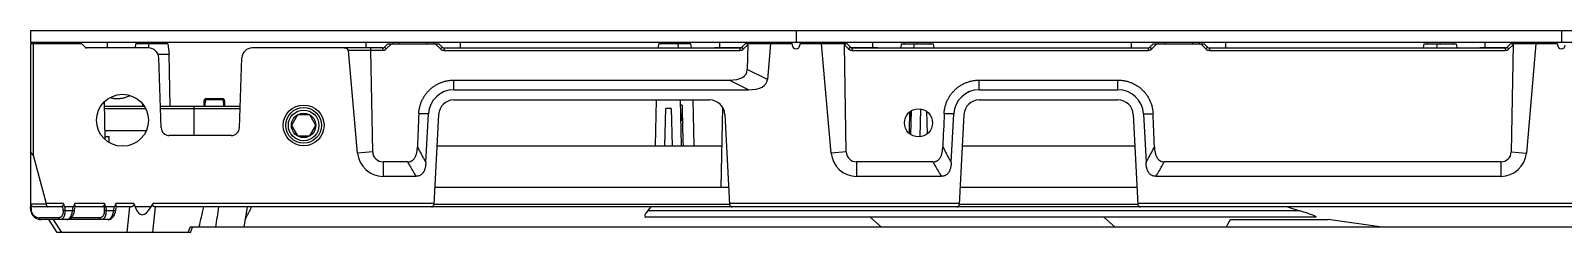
# Model space of a CAD drawing. Header units: millimetres. Extents: x 620 to 19791, y 2539 to 6969.
# Drawn here: x 1384 to 1684.4, y 3534.9 to 3574.5 of the extents above; entities that cross this region are included whole.
import ezdxf

# ---------------------------------------------------------------- set-up
doc = ezdxf.new("R2010")
doc.units = ezdxf.units.MM
doc.layers.add('02___PRT_ALL_AXES', color=7, linetype='Continuous')

msp = doc.modelspace()

# ---------------------------------------------------------------- linework, layer by layer
at = {"color": 7, "linetype": 'Continuous'}
for p, q in [((1383.98505, 3574.51922), (1383.98505, 3572.21922)), ((1383.98505, 3574.51922), (1833.98505, 3574.51922)), ((1533.98505, 3574.51922), (1533.98505, 3572.21922)), ((1683.98505, 3574.51922), (1683.98505, 3572.21922)), ((1383.98505, 3572.21922), (1833.98505, 3572.21922)), ((1383.98505, 3571.91922), (1383.98505, 3540.61922)), ((1393.98505, 3571.91922), (1383.98505, 3571.91922)), ((1384.48505, 3571.91922), (1384.48505, 3550.04422)), ((1384.91505, 3571.91922), (1384.91505, 3572.21922)), ((1387.41505, 3571.91922), (1387.41505, 3572.21922)), ((1390.98505, 3572.21922), (1390.98505, 3571.91922)), ((1394.63861, 3571.26567), (1393.98505, 3571.91922)), ((1398.98505, 3572.21922), (1398.98505, 3571.21922)), ((1404.50087, 3571.11922), (1404.61765, 3571.91922)), ((1410.85245, 3571.91922), (1404.61765, 3571.91922)), ((1405.23505, 3571.91922), (1405.23505, 3572.21922)), ((1407.11765, 3571.91922), (1407.00087, 3571.11922)), ((1407.73505, 3571.91922), (1407.73505, 3572.21922)), ((1410.23505, 3571.91922), (1410.23505, 3572.21922)), ((1410.85245, 3571.91922), (1411.14434, 3569.91966)), ((1449.73505, 3571.11922), (1449.73505, 3572.21922)), ((1453.98505, 3571.91922), (1453.3315, 3571.26567)), ((1454.67907, 3571.91922), (1453.68505, 3570.9252)), ((1453.98505, 3571.91922), (1463.98505, 3571.91922)), ((1454.98505, 3572.21922), (1454.98505, 3571.91922)), ((1456.23505, 3571.91922), (1456.23505, 3572.21922)), ((1461.73505, 3571.91922), (1461.73505, 3572.21922)), ((1462.98505, 3572.21922), (1462.98505, 3571.91922)), ((1463.29104, 3571.91922), (1464.28505, 3570.9252)), ((1463.98505, 3571.91922), (1464.63861, 3571.26567)), ((1468.23505, 3571.11922), (1468.23505, 3572.21922)), ((1507.00087, 3571.11922), (1507.11765, 3571.91922)), ((1513.35245, 3571.91922), (1507.11765, 3571.91922)), ((1507.73505, 3571.91922), (1507.73505, 3572.21922)), ((1510.23505, 3571.91922), (1510.23505, 3572.21922)), ((1510.96923, 3571.11922), (1510.85245, 3571.91922)), ((1512.73505, 3571.91922), (1512.73505, 3572.21922)), ((1513.46923, 3571.11922), (1513.35245, 3571.91922)), ((1518.98505, 3572.21922), (1518.98505, 3571.21922)), ((1523.3315, 3571.26567), (1523.98505, 3571.91922)), ((1523.68505, 3570.9252), (1524.51811, 3571.75826)), ((1533.23505, 3571.91922), (1523.98505, 3571.91922)), ((1524.51811, 3571.75826), (1524.43033, 3566.8661)), ((1526.98505, 3572.21922), (1526.98505, 3571.91922)), ((1528.98505, 3571.91922), (1528.37227, 3564.91512)), ((1530.55505, 3571.91922), (1530.55505, 3572.21922)), ((1533.05505, 3571.91922), (1533.05505, 3572.21922)), ((1533.23505, 3571.91922), (1533.23505, 3571.66922)), ((1534.73505, 3571.91922), (1534.73505, 3571.66922)), ((1543.98505, 3571.91922), (1534.73505, 3571.91922)), ((1534.91505, 3571.91922), (1534.91505, 3572.21922)), ((1537.41505, 3571.91922), (1537.41505, 3572.21922)), ((1540.86044, 3550.48344), (1538.98505, 3571.91922)), ((1540.98505, 3572.21922), (1540.98505, 3571.91922)), ((1543.82906, 3550.74316), (1543.452, 3571.75826)), ((1543.452, 3571.75826), (1544.28505, 3570.9252)), ((1543.98505, 3571.91922), (1544.63861, 3571.26567)), ((1548.98505, 3572.21922), (1548.98505, 3571.21922)), ((1554.61765, 3571.91922), (1554.50087, 3571.11922)), ((1554.61765, 3571.91922), (1560.85245, 3571.91922)), ((1555.23505, 3571.91922), (1555.23505, 3572.21922)), ((1557.11765, 3571.91922), (1557.00087, 3571.11922)), ((1557.73505, 3571.91922), (1557.73505, 3572.21922)), ((1560.23505, 3571.91922), (1560.23505, 3572.21922)), ((1560.85245, 3571.91922), (1560.96923, 3571.11922)), ((1599.73505, 3571.11922), (1599.73505, 3572.21922)), ((1603.3315, 3571.26567), (1603.98505, 3571.91922)), ((1603.68505, 3570.9252), (1604.67907, 3571.91922)), ((1603.98505, 3571.91922), (1613.98505, 3571.91922)), ((1604.98505, 3572.21922), (1604.98505, 3571.91922)), ((1606.23505, 3571.91922), (1606.23505, 3572.21922)), ((1611.73505, 3571.91922), (1611.73505, 3572.21922)), ((1612.98505, 3572.21922), (1612.98505, 3571.91922)), ((1613.29104, 3571.91922), (1614.28505, 3570.9252)), ((1613.98505, 3571.91922), (1614.63861, 3571.26567)), ((1618.23505, 3571.11922), (1618.23505, 3572.21922)), ((1656.98644, 3571.91922), (1656.86959, 3571.11922)), ((1656.98644, 3571.91922), (1663.35245, 3571.91922)), ((1657.73505, 3571.91922), (1657.73505, 3572.21922)), ((1659.61765, 3571.91922), (1659.50087, 3571.11922)), ((1660.23505, 3571.91922), (1660.23505, 3572.21922)), ((1662.73505, 3571.91922), (1662.73505, 3572.21922)), ((1663.35245, 3571.91922), (1663.46923, 3571.11922)), ((1668.98505, 3572.21922), (1668.98505, 3571.21922)), ((1673.3315, 3571.26567), (1673.98505, 3571.91922)), ((1673.68505, 3570.9252), (1674.51811, 3571.75826)), ((1683.23505, 3571.91922), (1673.98505, 3571.91922)), ((1674.51811, 3571.75826), (1674.14104, 3550.74316)), ((1676.98505, 3572.21922), (1676.98505, 3571.91922)), ((1678.98505, 3571.91922), (1677.10967, 3550.48344)), ((1680.55505, 3571.91922), (1680.55505, 3572.21922)), ((1683.05505, 3571.91922), (1683.05505, 3572.21922)), ((1683.23505, 3571.91922), (1683.23505, 3571.66922)), ((1394.69299, 3571.21922), (1399.98505, 3571.21922)), ((1407.08161, 3571.11922), (1394.99216, 3571.11922)), ((1399.98505, 3571.21922), (1399.98505, 3571.11922)), ((1408.91353, 3569.91966), (1411.14434, 3569.91966)), ((1409.5597, 3555.46338), (1409.08039, 3569.18902)), ((1411.35801, 3559.71922), (1411.14434, 3569.91966)), ((1424.9104, 3555.46338), (1425.38971, 3569.18902)), ((1452.97795, 3571.11922), (1427.38849, 3571.11922)), ((1448.0608, 3550.48344), (1446.2978, 3570.63463)), ((1450.67252, 3570.63463), (1446.2978, 3570.63463)), ((1451.02943, 3550.74316), (1450.67256, 3570.63231)), ((1452.97795, 3570.63231), (1450.67256, 3570.63231)), ((1452.97795, 3570.63231), (1452.97795, 3571.11922)), ((1464.99216, 3571.11922), (1464.99216, 3570.63231)), ((1464.99216, 3571.11922), (1522.97795, 3571.11922)), ((1464.99216, 3570.63231), (1522.97795, 3570.63231)), ((1517.98505, 3571.21922), (1517.98505, 3571.11922)), ((1517.98505, 3571.21922), (1523.27736, 3571.21922)), ((1522.97795, 3571.11922), (1522.97795, 3570.63231)), ((1544.69229, 3571.21922), (1549.98505, 3571.21922)), ((1544.99216, 3571.11922), (1544.99216, 3570.63231)), ((1544.99216, 3571.11922), (1602.97795, 3571.11922)), ((1544.99216, 3570.63231), (1602.97795, 3570.63231)), ((1549.98505, 3571.21922), (1549.98505, 3571.11922)), ((1602.97795, 3571.11922), (1602.97795, 3570.63231)), ((1614.99216, 3571.11922), (1614.99216, 3570.63231)), ((1614.99216, 3571.11922), (1672.97795, 3571.11922)), ((1614.99216, 3570.63231), (1672.97795, 3570.63231)), ((1667.98505, 3571.21922), (1667.98505, 3571.11922)), ((1667.98505, 3571.21922), (1673.27736, 3571.21922)), ((1672.97795, 3571.11922), (1672.97795, 3570.63231)), ((1528.37227, 3564.91512), (1524.43033, 3566.8661)), ((1466.93251, 3562.91922), (1466.93251, 3564.8021)), ((1466.93251, 3564.8021), (1520.8703, 3564.8021)), ((1466.93251, 3562.91922), (1524.67466, 3562.91922)), ((1524.67466, 3562.91922), (1520.8703, 3564.8021)), ((1569.89214, 3562.91922), (1569.89214, 3564.8021)), ((1569.89214, 3564.8021), (1597.07797, 3564.8021)), ((1569.89214, 3562.91922), (1597.07797, 3562.91922)), ((1597.07797, 3562.91922), (1597.07797, 3564.8021)), ((1398.36118, 3560.49795), (1398.51432, 3553.18735)), ((1398.37749, 3559.71922), (1406.23943, 3559.71922)), ((1405.98505, 3559.71922), (1405.98505, 3560.07251)), ((1406.22801, 3559.71922), (1406.2276, 3559.73744)), ((1409.41109, 3559.71922), (1425.05902, 3559.71922)), ((1415.98505, 3559.71922), (1415.98505, 3553.91922)), ((1417.98505, 3560.76922), (1418.05456, 3560.95458)), ((1417.98505, 3559.71922), (1417.98505, 3560.76914)), ((1418.28505, 3561.02085), (1418.28505, 3561.19536)), ((1418.28505, 3561.19536), (1421.68505, 3561.19536)), ((1418.28505, 3561.02085), (1421.68505, 3561.02085)), ((1421.68505, 3561.19536), (1421.68505, 3561.02085)), ((1421.98505, 3560.76922), (1421.91555, 3560.95458)), ((1421.98505, 3560.76914), (1421.98505, 3559.71922)), ((1466.93251, 3560.91922), (1517.0376, 3560.91922)), ((1506.44871, 3551.91922), (1506.63724, 3560.91922)), ((1511.52139, 3551.91922), (1511.33287, 3560.91922)), ((1511.63721, 3559.91856), (1511.35383, 3559.91856)), ((1511.63721, 3559.91856), (1511.57769, 3556.91922)), ((1514.02139, 3551.91922), (1513.83287, 3560.91922)), ((1519.58797, 3559.49745), (1519.25746, 3543.71922)), ((1569.89214, 3560.91922), (1597.07797, 3560.91922)), ((1398.38775, 3559.22969), (1406.52383, 3559.22969)), ((1409.42818, 3559.22969), (1425.04193, 3559.22969)), ((1436.30149, 3557.96922), (1435.11792, 3555.91922)), ((1438.66862, 3557.96922), (1436.30149, 3557.96922)), ((1439.85219, 3555.91922), (1438.66862, 3557.96922)), ((1461.43782, 3548.61085), (1461.93936, 3558.1809)), ((1463.93662, 3558.07623), (1463.00989, 3540.39305)), ((1508.25215, 3551.91922), (1508.44331, 3559.21922)), ((1509.5268, 3559.21922), (1508.44331, 3559.21922)), ((1509.5268, 3559.21922), (1509.71796, 3551.91922)), ((1511.41666, 3556.91922), (1511.57769, 3556.91922)), ((1520.03349, 3558.07623), (1520.96022, 3540.39305)), ((1556.39241, 3556.91922), (1556.35849, 3558.63198)), ((1556.39241, 3556.91922), (1556.55345, 3556.91922)), ((1556.49466, 3554.11261), (1556.59253, 3558.78498)), ((1558.29847, 3553.68818), (1558.44088, 3559.12638)), ((1559.54075, 3558.68636), (1559.65713, 3554.24212)), ((1564.39745, 3548.61085), (1564.89899, 3558.1809)), ((1566.89625, 3558.07623), (1565.96952, 3540.39305)), ((1600.07385, 3558.07623), (1601.00059, 3540.39305)), ((1602.07111, 3558.1809), (1602.57266, 3548.61085)), ((1398.50318, 3553.71922), (1399.37787, 3553.71922)), ((1399.36812, 3552.54596), (1399.37787, 3553.71922)), ((1423.31138, 3553.91922), (1411.15873, 3553.91922)), ((1435.11792, 3555.91922), (1436.30149, 3553.86922)), ((1436.30149, 3553.86922), (1438.66862, 3553.86922)), ((1438.66862, 3553.86922), (1439.85219, 3555.91922)), ((1384.48505, 3550.04422), (1383.98505, 3550.71922)), ((1451.02943, 3550.74316), (1448.0608, 3550.48344)), ((1463.61395, 3551.91922), (1519.42923, 3551.91922)), ((1543.82906, 3550.74316), (1540.86044, 3550.48344)), ((1566.57358, 3551.91922), (1600.39653, 3551.91922)), ((1674.14104, 3550.74316), (1677.10967, 3550.48344)), ((1384.48505, 3550.04422), (1386.99839, 3540.61922)), ((1453.04178, 3548.76192), (1453.04178, 3545.91922)), ((1457.86075, 3548.76192), (1453.04178, 3548.76192)), ((1545.84141, 3548.76192), (1545.84141, 3545.91922)), ((1560.82038, 3548.76192), (1545.84141, 3548.76192)), ((1672.12869, 3548.76192), (1606.14972, 3548.76192)), ((1672.12869, 3548.76192), (1672.12869, 3545.91922)), ((1459.46869, 3545.91922), (1453.04178, 3545.91922)), ((1562.42832, 3545.91922), (1545.84141, 3545.91922)), ((1672.12869, 3545.91922), (1604.54178, 3545.91922)), ((1520.7859, 3543.71922), (1463.1842, 3543.71922)), ((1600.82627, 3543.71922), (1566.14383, 3543.71922)), ((1383.98505, 3540.54714), (1383.98505, 3539.91922)), ((1384.04405, 3539.24491), (1383.98505, 3539.91922)), ((1383.99966, 3540.46561), (1384.10645, 3539.24491)), ((1387.0284, 3540.46582), (1384.00207, 3540.46582)), ((1389.99247, 3539.91922), (1384.68505, 3539.91922)), ((1390.41111, 3540.61922), (1386.99839, 3540.61922)), ((1390.35332, 3539.24491), (1390.30888, 3540.17096)), ((1390.65703, 3539.91922), (1390.6894, 3539.24491)), ((1392.32061, 3539.91922), (1390.65703, 3539.91922)), ((1390.6894, 3539.24491), (1392.21307, 3539.24491)), ((1392.21307, 3539.24491), (1392.32061, 3539.91922)), ((1392.60808, 3539.21678), (1392.73167, 3539.99177)), ((1398.4738, 3540.61922), (1392.64638, 3540.61922)), ((1398.05516, 3539.91922), (1392.7201, 3539.91922)), ((1398.37156, 3540.17096), (1398.41601, 3539.24491)), ((1398.71972, 3539.91922), (1398.75208, 3539.24491)), ((1400.38329, 3539.91922), (1398.71972, 3539.91922)), ((1398.75208, 3539.24491), (1400.27576, 3539.24491)), ((1400.27576, 3539.24491), (1400.38329, 3539.91922)), ((1400.67077, 3539.21678), (1400.79435, 3539.99177)), ((1404.19123, 3540.61922), (1400.70907, 3540.61922)), ((1403.65238, 3539.91922), (1400.78279, 3539.91922)), ((1402.90161, 3534.91922), (1403.43653, 3539.91922)), ((1407.59303, 3539.91922), (1404.43696, 3539.91922)), ((1407.92121, 3534.91922), (1408.45614, 3539.91922)), ((1463.02174, 3540.61922), (1407.97376, 3540.61922)), ((1729.84287, 3539.91922), (1408.33295, 3539.91922)), ((1520.95954, 3540.40613), (1463.01057, 3540.40613)), ((1504.9176, 3539.15875), (1505.62115, 3539.91922)), ((1632.72561, 3539.15875), (1504.9176, 3539.15875)), ((1565.98137, 3540.61922), (1520.94837, 3540.61922)), ((1600.9999, 3540.40613), (1565.9702, 3540.40613)), ((1728.59446, 3540.61922), (1600.98874, 3540.61922)), ((1630.33141, 3539.91922), (1632.72561, 3539.15875)), ((1389.4894, 3537.78436), (1385.70036, 3537.78436)), ((1399.10881, 3537.41922), (1386.03644, 3537.41922)), ((1389.19017, 3534.91922), (1387.57839, 3537.41922)), ((1390.07049, 3534.91922), (1388.45871, 3537.41922)), ((1397.55209, 3537.78436), (1391.89785, 3537.78436)), ((1414.86289, 3534.91922), (1415.23752, 3535.91922)), ((1952.26382, 3535.91922), (1415.23752, 3535.91922)), ((1415.33166, 3534.91922), (1415.70629, 3535.91922)), ((1635.82619, 3537.91922), (1504.57271, 3537.91922)), ((1548.52926, 3537.91922), (1550.75243, 3535.91922)), ((1594.31547, 3537.91922), (1596.53864, 3535.91922)), ((1618.30358, 3535.91922), (1619.14625, 3537.41922)), ((1619.14625, 3537.41922), (1638.25836, 3537.41922)), ((1648.88296, 3535.91922), (1638.25836, 3537.41922)), ((1415.33166, 3534.91922), (1389.19024, 3534.91922))]:
    msp.add_line(p, q, dxfattribs=at)
for points in [[(1391.0463, 3537.41922), (1391.16159, 3537.42554), (1391.35669, 3537.46492), (1391.55269, 3537.54198), (1391.74217, 3537.65559), (1391.91931, 3537.80211), (1392.07984, 3537.97621), (1392.22107, 3538.17187), (1392.34223, 3538.38428), (1392.44278, 3538.60862), (1392.52239, 3538.83953), (1392.5812, 3539.07151), (1392.60808, 3539.21678)], [(1399.10899, 3537.41922), (1399.22428, 3537.42554), (1399.41938, 3537.46492), (1399.61537, 3537.54198), (1399.80486, 3537.65559), (1399.982, 3537.80211), (1400.14253, 3537.97621), (1400.28376, 3538.17187), (1400.40491, 3538.38428), (1400.50547, 3538.60862), (1400.58508, 3538.83953), (1400.64389, 3539.07151), (1400.67077, 3539.21678)]]:
    msp.add_lwpolyline(points, dxfattribs=at)
for radius in [4, 3.5, 2.4]:
    msp.add_circle((1437.48505, 3555.91922), radius, dxfattribs=at)
for centre, radius, start, end in [((1533.98505, 3571.66922), 0.75, 180, 0), ((1683.98505, 3571.66922), 0.75, 180, 0), ((1394.99216, 3571.61922), 0.5, 225, 270), ((1407.08161, 3569.11922), 2, 2, 90), ((1427.38849, 3569.11922), 2, 90, 178), ((1452.97795, 3571.61922), 0.5, 270, 315.0004218), ((1452.97795, 3571.63231), 1, 270.0000023, 314.9999977), ((1464.99216, 3571.63231), 1, 225.00003, 269.99997), ((1464.99216, 3571.61922), 0.5, 225, 270), ((1522.97795, 3571.61922), 0.5, 270, 315.0004967), ((1522.97795, 3571.63231), 1, 270.0000335, 314.9999665), ((1544.99216, 3571.63231), 1, 225.00003, 269.99997), ((1544.99216, 3571.61922), 0.5, 225, 270), ((1602.97795, 3571.61922), 0.5, 270, 315.0004967), ((1602.97795, 3571.63231), 1, 270.0000335, 314.9999665), ((1614.99216, 3571.63231), 1, 225.00003, 269.99997), ((1614.99216, 3571.61922), 0.5, 225, 270), ((1672.97795, 3571.61922), 0.5, 270, 315.0004967), ((1672.97795, 3571.63231), 1, 270.0000335, 314.9999665), ((1466.93251, 3557.91922), 5, 90.0000065, 176.9999935), ((1569.89214, 3557.91922), 5, 90.0000065, 176.9999935), ((1597.07796, 3557.91922), 5, 3.000005, 89.999995), ((1466.93251, 3557.91922), 3, 90, 177), ((1517.0376, 3557.91922), 3, 3, 90), ((1569.89214, 3557.91922), 3, 90, 177), ((1597.07797, 3557.91922), 3, 3, 90), ((3740.0293, 3460.15452), 2282.0776, 177.5369495, 177.69998496), ((3842.98845, 3460.15454), 2282.07712, 177.53694949, 177.69998498), ((-729.64825, 3457.92381), 2335.75334, 2.30189533, 2.46118423), ((1411.15873, 3555.51922), 1.6, 182, 270), ((1423.31138, 3555.51922), 1.6, 270, 358), ((1453.04178, 3550.91922), 5, 185, 270), ((1545.84141, 3550.91922), 5, 185, 270), ((1672.12869, 3550.91922), 5, 270, 355), ((1384.68505, 3540.61922), 0.7, 180, 270), ((1386.03644, 3539.41922), 2, 185, 270), ((1385.70036, 3539.38436), 1.6, 184.9998731, 270.0001269), ((1826.41101, 3441.96811), 420.1222, 166.5174568, 167.0777841), ((1681.42331, 3497.57044), 264.01547, 170.7697325, 171.6481272), ((1462.51057, 3540.41922), 0.5, 270, 357), ((1521.45954, 3540.41922), 0.5, 183, 270), ((1565.4702, 3540.41922), 0.5, 270, 357), ((1601.4999, 3540.41922), 0.5, 183, 270)]:
    msp.add_arc(centre, radius, start, end, dxfattribs=at)
for centre, major_axis, ratio, start_param, end_param in [((1523.16522, 3570.39228), (1.30339, 1.51207), 0.239966357, -0.281057778, 0.054876068), ((1544.80489, 3570.39228), (-1.30339, 1.51207), 0.239966357, -0.054876068, 0.281057778), ((1673.16522, 3570.39228), (1.30339, 1.51207), 0.239966357, -0.281057778, 0.054876068), ((1444.87954, 3570.61922), (-1.41894, 0), 0.352375346, -3.110773567, -1.570796327), ((1510.34637, 3573.11912), (13.90299, -7.01861), 0.320957216, -0.566310669, 0.153645956), ((1514.70514, 3570.96184), (13.49396, -6.67853), 0.332088738, -0.590986432, 0.128970193), ((1402.19078, 3415.03616), (5.3683, 206.35637), 0.001793162, -0.793765807, -0.793556291), ((1515.99466, 3402.26801), (-5.63748, 216.57005), 0.001707339, 0.755435552, 0.807871972), ((1551.97545, 3402.26801), (5.63748, 216.57005), 0.001707339, -0.792338651, -0.764363503), ((1453.04178, 3550.77944), (0, 2.01753), 0.997597154, -4.694405119, -3.141592654), ((1545.84141, 3550.77944), (0, 2.01753), 0.997597154, -4.694405119, -3.141592654), ((1672.12869, 3550.77944), (0, 2.01753), 0.997597154, -3.141592654, -1.588780188), ((1386.55039, 3540.61922), (-0.2871, 0.68024), 0.575256681, -2.029914385, -1.808975269), ((1389.91986, 3540.61922), (-0.12007, 0.69595), 0.625869331, -3.249152984, -2.373331544), ((1390.43842, 3544.50871), (0.22028, -4.58945), 0.087056281, -0.563759786, -0.004178497), ((1393.04693, 3544.50871), (0.73182, 4.58905), 0.086076324, -3.127866857, -2.568285568), ((1397.98254, 3540.61922), (-0.12007, 0.69595), 0.625869331, -3.249152984, -2.373331544), ((1398.5011, 3544.50871), (0.22028, -4.58945), 0.087056281, -0.563759786, -0.004178497), ((1401.10962, 3544.50871), (0.73182, 4.58905), 0.086076324, -3.127866857, -2.568285568), ((1406.80003, 3548.05986), (1.02148, 9.54787), 0.312423287, 2.497059456, 2.624263614), ((1406.87491, 3548.75975), (1.1007, 10.3697), 0.287687105, -3.661806622, -2.560324187), ((1406.80003, 3548.05986), (1.02148, 9.54787), 0.312423287, -2.557439258, -2.430235101), ((1506.12893, 3539.41922), (1.78377, 1.41676), 0.276238122, 2.080040513, 3.476303914), ((1630.93522, 3539.41922), (4.98283, -1.4765), 0.053072148, -0.177225983, 1.219037418)]:
    msp.add_ellipse(centre, major_axis=major_axis, ratio=ratio, start_param=start_param, end_param=end_param, dxfattribs=at)
for points, knots in [([(1450.67252, 3570.63463), (1450.67223, 3570.65074), (1450.67179, 3570.68277), (1450.67054, 3570.73037), (1450.66811, 3570.77688), (1450.66393, 3570.83553), (1450.65717, 3570.90309), (1450.64764, 3570.96598), (1450.63854, 3571.01009), (1450.63153, 3571.03802), (1450.62411, 3571.06209), (1450.61632, 3571.08213), (1450.60827, 3571.09799), (1450.60094, 3571.1083), (1450.59483, 3571.11408), (1450.59047, 3571.11701), (1450.58605, 3571.11881), (1450.58303, 3571.11922), (1450.58157, 3571.11922)], [0, 0, 0, 0, 0.095510578, 0.189884952, 0.28217555, 0.371549782, 0.538354171, 0.684491117, 0.748299584, 0.805284944, 0.855097163, 0.897515031, 0.932511471, 0.960386431, 0.971934412, 0.982145859, 0.991350457, 1, 1, 1, 1]), ([(1453.68505, 3570.9252), (1453.66237, 3570.94787), (1453.61785, 3570.99221), (1453.56284, 3571.04658), (1453.52072, 3571.08795), (1453.49129, 3571.11672), (1453.46368, 3571.14357), (1453.43816, 3571.16824), (1453.41495, 3571.19051), (1453.3943, 3571.21016), (1453.37874, 3571.22479), (1453.3677, 3571.23504), (1453.36054, 3571.24162), (1453.35415, 3571.24742), (1453.34854, 3571.25244), (1453.34372, 3571.25665), (1453.33971, 3571.26006), (1453.3365, 3571.26266), (1453.33414, 3571.26444), (1453.33263, 3571.2654), (1453.33186, 3571.26574), (1453.33156, 3571.26573), (1453.3315, 3571.26567)], [0, 0, 0, 0, 0.195908772, 0.38376035, 0.47243789, 0.556507407, 0.635161285, 0.707670225, 0.773345407, 0.831581321, 0.881818977, 0.903794072, 0.923601525, 0.941191155, 0.956526929, 0.969576742, 0.98030936, 0.988699091, 0.994739628, 0.998444961, 0.999453665, 1, 1, 1, 1]), ([(1464.63861, 3571.26567), (1464.63854, 3571.26573), (1464.63825, 3571.26574), (1464.63748, 3571.2654), (1464.63597, 3571.26444), (1464.63361, 3571.26266), (1464.6304, 3571.26006), (1464.62639, 3571.25665), (1464.62157, 3571.25244), (1464.61596, 3571.24742), (1464.60957, 3571.24162), (1464.60241, 3571.23504), (1464.59137, 3571.22479), (1464.57581, 3571.21016), (1464.55515, 3571.19051), (1464.53195, 3571.16824), (1464.50643, 3571.14357), (1464.47882, 3571.11672), (1464.44939, 3571.08795), (1464.40727, 3571.04658), (1464.35226, 3570.99221), (1464.30774, 3570.94787), (1464.28505, 3570.9252)], [0, 0, 0, 0, 0.000546335, 0.001555039, 0.005260372, 0.011300909, 0.01969064, 0.030423258, 0.043473071, 0.058808845, 0.076398475, 0.096205928, 0.118181023, 0.168418679, 0.226654593, 0.292329776, 0.364838715, 0.443492594, 0.527562111, 0.61623965, 0.804091228, 1, 1, 1, 1]), ([(1523.3315, 3571.26567), (1523.33156, 3571.26573), (1523.33186, 3571.26574), (1523.33263, 3571.2654), (1523.33414, 3571.26444), (1523.3365, 3571.26266), (1523.33971, 3571.26006), (1523.34372, 3571.25665), (1523.34854, 3571.25244), (1523.35415, 3571.24742), (1523.36054, 3571.24162), (1523.3677, 3571.23504), (1523.37874, 3571.22479), (1523.3943, 3571.21016), (1523.41495, 3571.19051), (1523.43816, 3571.16824), (1523.46368, 3571.14357), (1523.49129, 3571.11672), (1523.52072, 3571.08795), (1523.56284, 3571.04658), (1523.61785, 3570.99221), (1523.66237, 3570.94787), (1523.68505, 3570.9252)], [0, 0, 0, 0, 0.000546335, 0.001555039, 0.005260372, 0.011300909, 0.01969064, 0.030423258, 0.043473071, 0.058808845, 0.076398475, 0.096205928, 0.118181023, 0.168418679, 0.226654593, 0.292329776, 0.364838715, 0.443492594, 0.527562111, 0.61623965, 0.804091228, 1, 1, 1, 1]), ([(1544.63861, 3571.26567), (1544.63854, 3571.26573), (1544.63825, 3571.26574), (1544.63748, 3571.2654), (1544.63597, 3571.26444), (1544.63361, 3571.26266), (1544.6304, 3571.26006), (1544.62639, 3571.25665), (1544.62157, 3571.25244), (1544.61596, 3571.24742), (1544.60957, 3571.24162), (1544.60241, 3571.23504), (1544.59137, 3571.22479), (1544.57581, 3571.21016), (1544.55515, 3571.19051), (1544.53195, 3571.16824), (1544.50643, 3571.14357), (1544.47882, 3571.11672), (1544.44939, 3571.08795), (1544.40727, 3571.04658), (1544.35226, 3570.99221), (1544.30774, 3570.94787), (1544.28505, 3570.9252)], [0, 0, 0, 0, 0.000546335, 0.001555039, 0.005260372, 0.011300909, 0.01969064, 0.030423258, 0.043473071, 0.058808845, 0.076398475, 0.096205928, 0.118181023, 0.168418679, 0.226654593, 0.292329776, 0.364838715, 0.443492594, 0.527562111, 0.61623965, 0.804091228, 1, 1, 1, 1]), ([(1603.3315, 3571.26567), (1603.33156, 3571.26573), (1603.33186, 3571.26574), (1603.33263, 3571.2654), (1603.33414, 3571.26444), (1603.3365, 3571.26266), (1603.33971, 3571.26006), (1603.34372, 3571.25665), (1603.34854, 3571.25244), (1603.35415, 3571.24742), (1603.36054, 3571.24162), (1603.3677, 3571.23504), (1603.37874, 3571.22479), (1603.3943, 3571.21016), (1603.41495, 3571.19051), (1603.43816, 3571.16824), (1603.46368, 3571.14357), (1603.49129, 3571.11672), (1603.52072, 3571.08795), (1603.56284, 3571.04658), (1603.61785, 3570.99221), (1603.66237, 3570.94787), (1603.68505, 3570.9252)], [0, 0, 0, 0, 0.000546335, 0.001555039, 0.005260372, 0.011300909, 0.01969064, 0.030423258, 0.043473071, 0.058808845, 0.076398475, 0.096205928, 0.118181023, 0.168418679, 0.226654593, 0.292329776, 0.364838715, 0.443492594, 0.527562111, 0.61623965, 0.804091228, 1, 1, 1, 1]), ([(1614.63861, 3571.26567), (1614.63854, 3571.26573), (1614.63825, 3571.26574), (1614.63748, 3571.2654), (1614.63597, 3571.26444), (1614.63361, 3571.26266), (1614.6304, 3571.26006), (1614.62639, 3571.25665), (1614.62157, 3571.25244), (1614.61596, 3571.24742), (1614.60957, 3571.24162), (1614.60241, 3571.23504), (1614.59137, 3571.22479), (1614.57581, 3571.21016), (1614.55515, 3571.19051), (1614.53195, 3571.16824), (1614.50643, 3571.14357), (1614.47882, 3571.11672), (1614.44939, 3571.08795), (1614.40727, 3571.04658), (1614.35226, 3570.99221), (1614.30774, 3570.94787), (1614.28505, 3570.9252)], [0, 0, 0, 0, 0.000546335, 0.001555039, 0.005260372, 0.011300909, 0.01969064, 0.030423258, 0.043473071, 0.058808845, 0.076398475, 0.096205928, 0.118181023, 0.168418679, 0.226654593, 0.292329776, 0.364838715, 0.443492594, 0.527562111, 0.61623965, 0.804091228, 1, 1, 1, 1]), ([(1673.3315, 3571.26567), (1673.33156, 3571.26573), (1673.33186, 3571.26574), (1673.33263, 3571.2654), (1673.33414, 3571.26444), (1673.3365, 3571.26266), (1673.33971, 3571.26006), (1673.34372, 3571.25665), (1673.34854, 3571.25244), (1673.35415, 3571.24742), (1673.36054, 3571.24162), (1673.3677, 3571.23504), (1673.37874, 3571.22479), (1673.3943, 3571.21016), (1673.41495, 3571.19051), (1673.43816, 3571.16824), (1673.46368, 3571.14357), (1673.49129, 3571.11672), (1673.52072, 3571.08795), (1673.56284, 3571.04658), (1673.61785, 3570.99221), (1673.66237, 3570.94787), (1673.68505, 3570.9252)], [0, 0, 0, 0, 0.000546335, 0.001555039, 0.005260372, 0.011300909, 0.01969064, 0.030423258, 0.043473071, 0.058808845, 0.076398475, 0.096205928, 0.118181023, 0.168418679, 0.226654593, 0.292329776, 0.364838715, 0.443492594, 0.527562111, 0.61623965, 0.804091228, 1, 1, 1, 1]), ([(1460.06002, 3558.22704), (1460.06936, 3558.44519), (1460.10905, 3558.88103), (1460.23058, 3559.52602), (1460.41319, 3560.15671), (1460.61489, 3560.66552), (1460.80477, 3561.05953), (1461.01329, 3561.44411), (1461.3081, 3561.90559), (1461.71307, 3562.42306), (1462.16567, 3562.89968), (1462.66179, 3563.33107), (1463.19687, 3563.71327), (1463.6713, 3563.98791), (1464.06516, 3564.17969), (1464.4678, 3564.35251), (1464.98594, 3564.53221), (1465.62534, 3564.68758), (1466.27615, 3564.78123), (1466.71398, 3564.80212), (1466.93251, 3564.8021)], [0, 0, 0, 0, 0.06238713, 0.124819327, 0.187258777, 0.249707657, 0.280945637, 0.312186745, 0.374661669, 0.4371512, 0.499655717, 0.562174695, 0.624709303, 0.687257519, 0.718545308, 0.749835651, 0.812407311, 0.874983194, 0.937561795, 1, 1, 1, 1]), ([(1563.01965, 3558.22704), (1563.029, 3558.44519), (1563.06868, 3558.88103), (1563.19021, 3559.52602), (1563.37282, 3560.15671), (1563.57452, 3560.66552), (1563.7644, 3561.05953), (1563.97292, 3561.44411), (1564.26773, 3561.90559), (1564.6727, 3562.42306), (1565.12531, 3562.89968), (1565.62142, 3563.33107), (1566.1565, 3563.71327), (1566.63093, 3563.98791), (1567.02479, 3564.17969), (1567.42743, 3564.35251), (1567.94557, 3564.53221), (1568.58498, 3564.68758), (1569.23578, 3564.78123), (1569.67361, 3564.80212), (1569.89214, 3564.8021)], [0, 0, 0, 0, 0.06238713, 0.124819327, 0.187258777, 0.249707657, 0.280945637, 0.312186745, 0.374661669, 0.4371512, 0.499655717, 0.562174695, 0.624709303, 0.687257519, 0.718545308, 0.749835651, 0.812407311, 0.874983194, 0.937561795, 1, 1, 1, 1]), ([(1597.07797, 3564.8021), (1597.29688, 3564.80213), (1597.73512, 3564.78117), (1598.38632, 3564.68736), (1599.02574, 3564.53186), (1599.54386, 3564.35206), (1599.94647, 3564.17917), (1600.3403, 3563.98731), (1600.81467, 3563.71258), (1601.34968, 3563.33029), (1601.84571, 3562.89881), (1602.29823, 3562.4221), (1602.70311, 3561.90456), (1602.99784, 3561.44302), (1603.20628, 3561.0584), (1603.39609, 3560.66435), (1603.5977, 3560.15551), (1603.78018, 3559.52481), (1603.90152, 3558.88022), (1603.94112, 3558.4448), (1603.95046, 3558.22704)], [0, 0, 0, 0, 0.062547638, 0.125133128, 0.187713126, 0.250284422, 0.281575396, 0.312863587, 0.375411575, 0.43794398, 0.500464354, 0.562967814, 0.625458218, 0.687933998, 0.719175258, 0.750412686, 0.812863069, 0.875300139, 0.937724698, 1, 1, 1, 1]), ([(1418.05457, 3560.95458), (1418.06259, 3560.97596), (1418.07998, 3561.0074), (1418.10981, 3561.04632), (1418.13724, 3561.07643), (1418.16874, 3561.10645), (1418.21733, 3561.14758), (1418.25717, 3561.17647), (1418.28505, 3561.19536)], [0, 0, 0, 0, 0.202726483, 0.314915851, 0.435189633, 0.563857491, 0.700997457, 1, 1, 1, 1]), ([(1418.28505, 3561.02085), (1418.23816, 3560.8058), (1418.15522, 3560.37402), (1418.09903, 3559.93779), (1418.07887, 3559.71938)], [0, 0, 0, 0, 0.5008615, 1, 1, 1, 1]), ([(1421.68505, 3561.19536), (1421.71294, 3561.17647), (1421.75278, 3561.14758), (1421.80137, 3561.10645), (1421.83287, 3561.07643), (1421.8603, 3561.04632), (1421.89013, 3561.0074), (1421.90752, 3560.97596), (1421.91554, 3560.95458)], [0, 0, 0, 0, 0.299002548, 0.436142519, 0.564810368, 0.685084145, 0.797273549, 1, 1, 1, 1]), ([(1421.89124, 3559.71938), (1421.87107, 3559.93779), (1421.81489, 3560.37402), (1421.73195, 3560.8058), (1421.68505, 3561.02085)], [0, 0, 0, 0, 0.499138494, 1, 1, 1, 1]), ([(1461.93936, 3558.1809), (1461.78265, 3558.18044), (1461.46923, 3558.18213), (1461.07754, 3558.18952), (1460.76431, 3558.19824), (1460.45119, 3558.20875), (1460.21643, 3558.21887), (1460.06002, 3558.22704)], [0, 0, 0, 0, 0.250064788, 0.500090342, 0.625087134, 0.750073424, 1, 1, 1, 1]), ([(1564.89899, 3558.1809), (1564.74228, 3558.18044), (1564.42886, 3558.18213), (1564.03718, 3558.18952), (1563.72394, 3558.19824), (1563.41082, 3558.20875), (1563.17607, 3558.21887), (1563.01965, 3558.22704)], [0, 0, 0, 0, 0.250064788, 0.500090342, 0.625087134, 0.750073424, 1, 1, 1, 1]), ([(1602.07111, 3558.1809), (1602.22783, 3558.18043), (1602.54125, 3558.18204), (1602.93293, 3558.18934), (1603.24617, 3558.19806), (1603.55929, 3558.20865), (1603.79404, 3558.21887), (1603.95046, 3558.22704)], [0, 0, 0, 0, 0.250064082, 0.500089418, 0.625086549, 0.75007304, 1, 1, 1, 1]), ([(1457.86075, 3548.76192), (1457.94331, 3548.76192), (1458.10863, 3548.77184), (1458.3117, 3548.81324), (1458.46859, 3548.86531), (1458.5827, 3548.91396), (1458.6923, 3548.97203), (1458.7966, 3549.03916), (1458.895, 3549.11468), (1459.01766, 3549.22545), (1459.15466, 3549.38081), (1459.29307, 3549.58682), (1459.40804, 3549.80662), (1459.50254, 3550.03581), (1459.57951, 3550.2714), (1459.6415, 3550.51129), (1459.69072, 3550.75408), (1459.72896, 3550.99881), (1459.76723, 3551.32679), (1459.78356, 3551.57406), (1459.79018, 3551.73899)], [0, 0, 0, 0, 0.062503779, 0.124996489, 0.156264959, 0.187532011, 0.218798509, 0.250064119, 0.2813295, 0.312594093, 0.375080815, 0.437572098, 0.500066182, 0.562561677, 0.625057819, 0.68755345, 0.75004657, 0.812538958, 0.875031578, 1, 1, 1, 1]), ([(1459.79018, 3551.73899), (1459.9212, 3551.4753), (1460.4517, 3550.42287), (1461.00695, 3549.38289), (1461.43782, 3548.61085)], [0, 0, 0, 0, 0.249826342, 1, 1, 1, 1]), ([(1560.82038, 3548.76192), (1560.90294, 3548.76192), (1561.06826, 3548.77184), (1561.27133, 3548.81324), (1561.42822, 3548.86531), (1561.54233, 3548.91396), (1561.65193, 3548.97203), (1561.75623, 3549.03916), (1561.85463, 3549.11468), (1561.97729, 3549.22545), (1562.11429, 3549.38081), (1562.2527, 3549.58682), (1562.36767, 3549.80662), (1562.46217, 3550.03581), (1562.53914, 3550.2714), (1562.60113, 3550.51129), (1562.65036, 3550.75408), (1562.68859, 3550.99881), (1562.72686, 3551.32679), (1562.74319, 3551.57406), (1562.74981, 3551.73899)], [0, 0, 0, 0, 0.062503779, 0.124996489, 0.156264959, 0.187532011, 0.218798509, 0.250064119, 0.2813295, 0.312594093, 0.375080815, 0.437572098, 0.500066182, 0.562561677, 0.625057819, 0.68755345, 0.75004657, 0.812538958, 0.875031578, 1, 1, 1, 1]), ([(1562.74981, 3551.73899), (1562.88083, 3551.4753), (1563.41134, 3550.42287), (1563.96658, 3549.38289), (1564.39745, 3548.61085)], [0, 0, 0, 0, 0.249826323, 1, 1, 1, 1]), ([(1602.57266, 3548.61085), (1602.71636, 3548.86834), (1603.28432, 3549.90105), (1603.82707, 3550.9476), (1604.22029, 3551.73899)], [0, 0, 0, 0, 0.250196254, 1, 1, 1, 1]), ([(1604.22029, 3551.73899), (1604.22692, 3551.57406), (1604.24324, 3551.32679), (1604.28152, 3550.99881), (1604.31975, 3550.75408), (1604.36897, 3550.51129), (1604.43097, 3550.2714), (1604.50794, 3550.03581), (1604.60244, 3549.80662), (1604.71741, 3549.58682), (1604.85581, 3549.38081), (1604.99282, 3549.22545), (1605.11548, 3549.11468), (1605.21387, 3549.03916), (1605.31817, 3548.97203), (1605.42778, 3548.91396), (1605.54189, 3548.86531), (1605.69878, 3548.81324), (1605.90184, 3548.77184), (1606.06717, 3548.76192), (1606.14972, 3548.76192)], [0, 0, 0, 0, 0.124968421, 0.187461042, 0.24995343, 0.31244655, 0.374942181, 0.437438323, 0.499933818, 0.562427902, 0.624919185, 0.687405907, 0.7186705, 0.749935881, 0.781201491, 0.812467989, 0.843735041, 0.875003511, 0.937496221, 1, 1, 1, 1]), ([(1457.86075, 3548.76192), (1457.9897, 3548.52249), (1458.51077, 3547.56659), (1459.05162, 3546.62145), (1459.46869, 3545.91922)], [0, 0, 0, 0, 0.249791765, 1, 1, 1, 1]), ([(1461.43782, 3548.61085), (1461.42967, 3548.45539), (1461.41038, 3548.2224), (1461.36637, 3547.91407), (1461.32281, 3547.68451), (1461.26713, 3547.45755), (1461.19743, 3547.23446), (1461.12583, 3547.05322), (1461.05926, 3546.91239), (1460.98612, 3546.77487), (1460.88154, 3546.61023), (1460.73325, 3546.42903), (1460.56159, 3546.26957), (1460.36817, 3546.13719), (1460.15693, 3546.03569), (1459.93321, 3545.96616), (1459.70238, 3545.92708), (1459.54654, 3545.91922), (1459.46869, 3545.91922)], [0, 0, 0, 0, 0.124993706, 0.187500928, 0.250008301, 0.312515382, 0.375023226, 0.437530885, 0.468790978, 0.500053404, 0.56255387, 0.625049193, 0.687539094, 0.750024591, 0.812509359, 0.874998921, 0.93749689, 1, 1, 1, 1]), ([(1560.82038, 3548.76192), (1560.94933, 3548.52249), (1561.4704, 3547.56659), (1562.01125, 3546.62145), (1562.42832, 3545.91922)], [0, 0, 0, 0, 0.24979167, 1, 1, 1, 1]), ([(1564.39745, 3548.61085), (1564.3893, 3548.45539), (1564.37001, 3548.2224), (1564.326, 3547.91407), (1564.28245, 3547.68451), (1564.22676, 3547.45755), (1564.15706, 3547.23446), (1564.08546, 3547.05322), (1564.0189, 3546.91239), (1563.94575, 3546.77487), (1563.84117, 3546.61023), (1563.69288, 3546.42903), (1563.52122, 3546.26957), (1563.32781, 3546.13719), (1563.11656, 3546.03569), (1562.89284, 3545.96616), (1562.66202, 3545.92708), (1562.50617, 3545.91922), (1562.42832, 3545.91922)], [0, 0, 0, 0, 0.124993706, 0.187500928, 0.250008301, 0.312515382, 0.375023226, 0.437530885, 0.468790978, 0.500053404, 0.56255387, 0.625049193, 0.687539094, 0.750024591, 0.812509359, 0.874998921, 0.93749689, 1, 1, 1, 1]), ([(1604.54178, 3545.91922), (1604.46394, 3545.91922), (1604.30809, 3545.92708), (1604.07726, 3545.96616), (1603.85355, 3546.03569), (1603.6423, 3546.13719), (1603.44888, 3546.26957), (1603.27723, 3546.42903), (1603.12894, 3546.61023), (1603.02435, 3546.77487), (1602.95121, 3546.91239), (1602.88465, 3547.05322), (1602.81305, 3547.23446), (1602.74335, 3547.45755), (1602.68766, 3547.68451), (1602.64411, 3547.91407), (1602.6001, 3548.2224), (1602.58081, 3548.45539), (1602.57266, 3548.61085)], [0, 0, 0, 0, 0.06250311, 0.125001079, 0.187490641, 0.249975409, 0.312460906, 0.374950807, 0.43744613, 0.499946596, 0.531209022, 0.562469115, 0.624976774, 0.687484618, 0.749991698, 0.812499072, 0.875006294, 1, 1, 1, 1]), ([(1604.54178, 3545.91922), (1604.68089, 3546.15344), (1605.23178, 3547.09249), (1605.76269, 3548.04324), (1606.14972, 3548.76192)], [0, 0, 0, 0, 0.250226054, 1, 1, 1, 1]), ([(1384.04405, 3539.24491), (1384.04406, 3539.24476), (1384.04445, 3539.24445), (1384.04524, 3539.24424), (1384.04654, 3539.24399), (1384.04921, 3539.24371), (1384.05379, 3539.24351), (1384.06072, 3539.24344), (1384.06957, 3539.24355), (1384.08027, 3539.24383), (1384.09277, 3539.24429), (1384.1017, 3539.24469), (1384.10645, 3539.24491)], [0, 0, 0, 0, 0.006969392, 0.020209863, 0.040883898, 0.069230194, 0.149149227, 0.259945481, 0.401171476, 0.572273595, 0.772290198, 1, 1, 1, 1]), ([(1387.0284, 3540.46582), (1387.03335, 3540.42556), (1387.04681, 3540.3481), (1387.07813, 3540.23929), (1387.11846, 3540.14384), (1387.16614, 3540.06376), (1387.21957, 3540.00025), (1387.26917, 3539.9607), (1387.31008, 3539.93896), (1387.34049, 3539.92759), (1387.37124, 3539.92075), (1387.39193, 3539.91922), (1387.40218, 3539.91922)], [0, 0, 0, 0, 0.170308792, 0.329366403, 0.474389743, 0.604216299, 0.719203856, 0.821102763, 0.868161214, 0.91325439, 0.956988453, 1, 1, 1, 1]), ([(1390.35332, 3539.24491), (1390.35835, 3539.14009), (1390.35605, 3538.98405), (1390.33192, 3538.78128), (1390.30436, 3538.63818), (1390.26773, 3538.50378), (1390.20955, 3538.34264), (1390.13569, 3538.19762), (1390.04657, 3538.07381), (1389.9767, 3537.99585), (1389.90252, 3537.9301), (1389.8247, 3537.87654), (1389.74387, 3537.8351), (1389.66061, 3537.80568), (1389.57553, 3537.78818), (1389.51805, 3537.78436), (1389.4894, 3537.78436)], [0, 0, 0, 0, 0.167164841, 0.24763709, 0.325109185, 0.399094302, 0.469293154, 0.597859986, 0.656587421, 0.711927173, 0.764280032, 0.814131899, 0.862029603, 0.908564439, 0.954358192, 1, 1, 1, 1]), ([(1390.6894, 3539.24491), (1390.6943, 3539.11719), (1390.69231, 3538.92734), (1390.66963, 3538.67953), (1390.6435, 3538.50375), (1390.6085, 3538.33764), (1390.56521, 3538.18273), (1390.51429, 3538.04027), (1390.45644, 3537.91125), (1390.39237, 3537.79639), (1390.32279, 3537.6962), (1390.25961, 3537.62391), (1390.20694, 3537.57422), (1390.15487, 3537.53129), (1390.08739, 3537.48659), (1390.00208, 3537.44764), (1389.91444, 3537.42433), (1389.85496, 3537.41922), (1389.82547, 3537.41922)], [0, 0, 0, 0, 0.173652131, 0.257342001, 0.337970252, 0.414949572, 0.487837171, 0.556334881, 0.620296764, 0.679726208, 0.734772765, 0.785733441, 0.809829536, 0.833085009, 0.877372558, 0.919364911, 0.959935267, 1, 1, 1, 1]), ([(1390.41111, 3540.61922), (1390.41496, 3540.59863), (1390.41998, 3540.55703), (1390.41808, 3540.49465), (1390.40781, 3540.43408), (1390.39169, 3540.37623), (1390.37214, 3540.32119), (1390.3446, 3540.2529), (1390.32273, 3540.20339), (1390.30888, 3540.17096)], [0, 0, 0, 0, 0.134429919, 0.267786314, 0.399080826, 0.527614368, 0.652716239, 0.773710417, 1, 1, 1, 1]), ([(1390.6894, 3539.24491), (1390.65648, 3539.24334), (1390.59268, 3539.24098), (1390.50192, 3539.23967), (1390.43264, 3539.24052), (1390.38443, 3539.24259), (1390.36316, 3539.24404), (1390.35332, 3539.24491)], [0, 0, 0, 0, 0.293997574, 0.569543924, 0.809752647, 0.911947809, 1, 1, 1, 1]), ([(1391.04613, 3537.41922), (1391.07671, 3537.41922), (1391.13904, 3537.42477), (1391.23179, 3537.44907), (1391.32417, 3537.48911), (1391.4156, 3537.54457), (1391.50555, 3537.61515), (1391.59347, 3537.70056), (1391.6788, 3537.80049), (1391.76091, 3537.91456), (1391.83912, 3538.04229), (1391.91273, 3538.18311), (1391.98098, 3538.33626), (1392.04311, 3538.50078), (1392.09831, 3538.67552), (1392.16237, 3538.92302), (1392.19648, 3539.11486), (1392.21307, 3539.24491)], [0, 0, 0, 0, 0.039555328, 0.080471053, 0.123513949, 0.169328437, 0.218401878, 0.271087857, 0.327624514, 0.388145115, 0.452686806, 0.52119553, 0.593524056, 0.669424874, 0.748547725, 0.830424848, 1, 1, 1, 1]), ([(1392.21307, 3539.24491), (1392.23851, 3539.24088), (1392.28842, 3539.23341), (1392.36102, 3539.2238), (1392.42804, 3539.21625), (1392.47924, 3539.21169), (1392.51553, 3539.20939), (1392.53861, 3539.20841), (1392.55861, 3539.20808), (1392.57326, 3539.20836), (1392.58329, 3539.20898), (1392.58952, 3539.20958), (1392.59487, 3539.21034), (1392.59932, 3539.21126), (1392.60287, 3539.21234), (1392.60553, 3539.21357), (1392.60736, 3539.21498), (1392.60799, 3539.21621), (1392.60808, 3539.21678)], [0, 0, 0, 0, 0.193419373, 0.379073944, 0.550019358, 0.699880229, 0.765134462, 0.823128606, 0.873335292, 0.915342283, 0.933165058, 0.9488344, 0.962340861, 0.973690043, 0.982922642, 0.990153146, 0.995642719, 1, 1, 1, 1]), ([(1392.73167, 3539.99177), (1392.7329, 3539.99951), (1392.7338, 3540.01626), (1392.7316, 3540.04276), (1392.72648, 3540.07191), (1392.71889, 3540.1035), (1392.70933, 3540.13733), (1392.69413, 3540.1865), (1392.67268, 3540.25214), (1392.6521, 3540.32101), (1392.63837, 3540.37982), (1392.63049, 3540.4262), (1392.62636, 3540.474), (1392.6271, 3540.51449), (1392.63044, 3540.54697), (1392.63572, 3540.57943), (1392.64166, 3540.60344), (1392.64638, 3540.61922)], [0, 0, 0, 0, 0.036562823, 0.077817194, 0.123878308, 0.174511209, 0.22933528, 0.287912112, 0.414627486, 0.551574098, 0.623092236, 0.696303059, 0.770897469, 0.846631122, 0.884819654, 0.923159276, 1, 1, 1, 1]), ([(1398.41601, 3539.24491), (1398.42104, 3539.14009), (1398.41874, 3538.98405), (1398.3946, 3538.78128), (1398.36704, 3538.63818), (1398.33042, 3538.50378), (1398.27224, 3538.34264), (1398.19837, 3538.19762), (1398.10926, 3538.07381), (1398.03939, 3537.99585), (1397.96521, 3537.9301), (1397.88738, 3537.87654), (1397.80655, 3537.8351), (1397.7233, 3537.80568), (1397.63821, 3537.78818), (1397.58074, 3537.78436), (1397.55209, 3537.78436)], [0, 0, 0, 0, 0.167164841, 0.24763709, 0.325109185, 0.399094302, 0.469293154, 0.597859986, 0.656587421, 0.711927173, 0.764280032, 0.814131899, 0.862029603, 0.908564439, 0.954358192, 1, 1, 1, 1]), ([(1398.75208, 3539.24491), (1398.75698, 3539.11719), (1398.755, 3538.92734), (1398.73232, 3538.67953), (1398.70618, 3538.50375), (1398.67118, 3538.33764), (1398.62789, 3538.18273), (1398.57697, 3538.04027), (1398.51912, 3537.91125), (1398.45506, 3537.79639), (1398.38548, 3537.6962), (1398.32229, 3537.62391), (1398.26963, 3537.57422), (1398.21755, 3537.53129), (1398.15007, 3537.48659), (1398.06477, 3537.44764), (1397.97713, 3537.42433), (1397.91765, 3537.41922), (1397.88816, 3537.41922)], [0, 0, 0, 0, 0.173652131, 0.257342001, 0.337970252, 0.414949572, 0.487837171, 0.556334881, 0.620296764, 0.679726208, 0.734772765, 0.785733441, 0.809829536, 0.833085009, 0.877372558, 0.919364911, 0.959935267, 1, 1, 1, 1]), ([(1398.4738, 3540.61922), (1398.47765, 3540.59863), (1398.48266, 3540.55703), (1398.48077, 3540.49465), (1398.47049, 3540.43409), (1398.45438, 3540.37623), (1398.43483, 3540.32119), (1398.40729, 3540.2529), (1398.38542, 3540.20339), (1398.37156, 3540.17096)], [0, 0, 0, 0, 0.134424783, 0.267777571, 0.399073871, 0.527609665, 0.652713147, 0.773709533, 1, 1, 1, 1]), ([(1398.75208, 3539.24491), (1398.71917, 3539.24334), (1398.65536, 3539.24098), (1398.5646, 3539.23967), (1398.49533, 3539.24052), (1398.44712, 3539.24259), (1398.42584, 3539.24404), (1398.41601, 3539.24491)], [0, 0, 0, 0, 0.293997574, 0.569543924, 0.809752647, 0.911947809, 1, 1, 1, 1]), ([(1399.10881, 3537.41922), (1399.1394, 3537.41922), (1399.20173, 3537.42477), (1399.29448, 3537.44907), (1399.38686, 3537.48911), (1399.47828, 3537.54457), (1399.56823, 3537.61515), (1399.65616, 3537.70056), (1399.74149, 3537.80049), (1399.82359, 3537.91456), (1399.9018, 3538.04229), (1399.97541, 3538.18311), (1400.04367, 3538.33626), (1400.1058, 3538.50078), (1400.161, 3538.67552), (1400.22506, 3538.92302), (1400.25917, 3539.11486), (1400.27576, 3539.24491)], [0, 0, 0, 0, 0.039555328, 0.080471053, 0.123513949, 0.169328437, 0.218401878, 0.271087857, 0.327624514, 0.388145115, 0.452686806, 0.52119553, 0.593524056, 0.669424874, 0.748547725, 0.830424848, 1, 1, 1, 1]), ([(1400.27576, 3539.24491), (1400.30119, 3539.24088), (1400.35111, 3539.23341), (1400.42371, 3539.2238), (1400.49072, 3539.21625), (1400.54193, 3539.21169), (1400.57822, 3539.20939), (1400.60129, 3539.20841), (1400.62129, 3539.20808), (1400.63594, 3539.20836), (1400.64598, 3539.20898), (1400.65221, 3539.20958), (1400.65755, 3539.21034), (1400.662, 3539.21126), (1400.66555, 3539.21234), (1400.66822, 3539.21357), (1400.67005, 3539.21498), (1400.67068, 3539.21621), (1400.67077, 3539.21678)], [0, 0, 0, 0, 0.193419373, 0.379073944, 0.550019358, 0.699880229, 0.765134462, 0.823128606, 0.873335292, 0.915342283, 0.933165058, 0.9488344, 0.962340861, 0.973690043, 0.982922642, 0.990153146, 0.995642719, 1, 1, 1, 1]), ([(1400.79436, 3539.99177), (1400.79559, 3539.99951), (1400.79648, 3540.01626), (1400.79429, 3540.04276), (1400.78916, 3540.07191), (1400.78158, 3540.1035), (1400.77201, 3540.13733), (1400.75682, 3540.1865), (1400.73536, 3540.25214), (1400.71478, 3540.32101), (1400.70106, 3540.37982), (1400.69317, 3540.4262), (1400.68905, 3540.474), (1400.68978, 3540.51449), (1400.69312, 3540.54697), (1400.6984, 3540.57943), (1400.70435, 3540.60344), (1400.70907, 3540.61922)], [0, 0, 0, 0, 0.036562823, 0.077817194, 0.123878308, 0.174511209, 0.22933528, 0.287912112, 0.414627486, 0.551574098, 0.623092236, 0.696303059, 0.770897469, 0.846631122, 0.884819654, 0.923159276, 1, 1, 1, 1]), ([(1404.19123, 3540.61922), (1404.19878, 3540.59368), (1404.21093, 3540.54201), (1404.21859, 3540.46358), (1404.21448, 3540.38677), (1404.19881, 3540.31413), (1404.17308, 3540.24751), (1404.12908, 3540.16934), (1404.07269, 3540.10282), (1404.00926, 3540.04846), (1403.94493, 3540.00323), (1403.86097, 3539.95964), (1403.75702, 3539.92715), (1403.68661, 3539.91922), (1403.65238, 3539.91922)], [0, 0, 0, 0, 0.077988314, 0.154985948, 0.229985893, 0.302289238, 0.371673089, 0.438293747, 0.564256232, 0.624335256, 0.682641362, 0.79423877, 0.899774891, 1, 1, 1, 1]), ([(1408.33295, 3539.91922), (1408.30201, 3539.91922), (1408.23866, 3539.92688), (1408.14648, 3539.96006), (1408.07465, 3540.00558), (1408.02215, 3540.05319), (1407.98542, 3540.09588), (1407.95333, 3540.14523), (1407.9275, 3540.20141), (1407.90981, 3540.26412), (1407.90202, 3540.33228), (1407.90512, 3540.40401), (1407.91889, 3540.47704), (1407.94204, 3540.54939), (1407.96252, 3540.5962), (1407.97376, 3540.61922)], [0, 0, 0, 0, 0.097288963, 0.198580654, 0.305791755, 0.362277932, 0.421013443, 0.482370267, 0.546793263, 0.614723719, 0.686398427, 0.76160884, 0.83962161, 0.919422403, 1, 1, 1, 1]), ([(1426.01551, 3537.50063), (1426.13328, 3537.7044), (1426.36217, 3538.10985), (1426.68818, 3538.71827), (1426.99198, 3539.3194), (1427.18145, 3539.72021), (1427.27194, 3539.91922)], [0, 0, 0, 0, 0.258959161, 0.512262112, 0.759449884, 1, 1, 1, 1]), ([(1386.03644, 3537.41922), (1386.01558, 3537.41922), (1385.97344, 3537.4239), (1385.91275, 3537.44459), (1385.85645, 3537.47819), (1385.80648, 3537.52342), (1385.76449, 3537.57867), (1385.73183, 3537.64205), (1385.70958, 3537.71137), (1385.70217, 3537.75985), (1385.70036, 3537.78436)], [0, 0, 0, 0, 0.114925184, 0.231416914, 0.350710222, 0.473658235, 0.600535256, 0.731075592, 0.864601758, 1, 1, 1, 1]), ([(1389.82547, 3537.41922), (1389.80461, 3537.41922), (1389.76247, 3537.4239), (1389.70179, 3537.44459), (1389.64549, 3537.47819), (1389.59551, 3537.52342), (1389.55352, 3537.57867), (1389.52086, 3537.64205), (1389.49861, 3537.71137), (1389.49121, 3537.75985), (1389.4894, 3537.78436)], [0, 0, 0, 0, 0.114925193, 0.231416929, 0.350710239, 0.473658252, 0.60053527, 0.731075602, 0.864601762, 1, 1, 1, 1]), ([(1397.88816, 3537.41922), (1397.8673, 3537.41922), (1397.82516, 3537.4239), (1397.76447, 3537.44459), (1397.70817, 3537.47819), (1397.6582, 3537.52342), (1397.61621, 3537.57867), (1397.58355, 3537.64205), (1397.5613, 3537.71137), (1397.55389, 3537.75985), (1397.55209, 3537.78436)], [0, 0, 0, 0, 0.114925193, 0.231416929, 0.350710239, 0.473658252, 0.60053527, 0.731075602, 0.864601762, 1, 1, 1, 1])]:
    msp.add_open_spline(points, degree=3, knots=knots, dxfattribs=at)
at = {"layer": '02___PRT_ALL_AXES', "color": 7, "linetype": 'Continuous'}
for p, q in [((1402.46208, 3561.39172), (1402.47036, 3561.39403)), ((1398.47804, 3554.91922), (1406.67268, 3554.91922)), ((1426.44036, 3539.91922), (1425.73505, 3535.91922))]:
    msp.add_line(p, q, dxfattribs=at)
for centre, radius in [((1401.98505, 3556.91922), 5.1), ((1437.48505, 3555.91922), 3), ((1557.98505, 3556.41922), 2.75)]:
    msp.add_circle(centre, radius, dxfattribs=at)
for centre, radius, start, end in [((1401.15831, 3567.32978), 6.16311, 254.6959406, 257.9035363), ((1400.73088, 3567.62971), 6.47376, 285.5867367, 285.7180584)]:
    msp.add_arc(centre, radius, start, end, dxfattribs=at)
for points, knots in [([(1399.86678, 3561.30352), (1399.97146, 3561.28116), (1400.18578, 3561.24147), (1400.51434, 3561.20067), (1400.85156, 3561.18062), (1401.19128, 3561.18306), (1401.52713, 3561.20776), (1401.85314, 3561.25263), (1402.16425, 3561.31411), (1402.36494, 3561.36477), (1402.46208, 3561.39172)], [0, 0, 0, 0, 0.122435531, 0.249146221, 0.378463315, 0.508533432, 0.637443258, 0.76337033, 0.884693387, 1, 1, 1, 1]), ([(1402.48464, 3561.39803), (1402.59147, 3561.42809), (1402.94554, 3561.53762), (1403.29069, 3561.67442), (1403.52778, 3561.77998)], [0, 0, 0, 0, 0.299513269, 1, 1, 1, 1])]:
    msp.add_open_spline(points, degree=3, knots=knots, dxfattribs=at)

doc.saveas('drawing.dxf')
